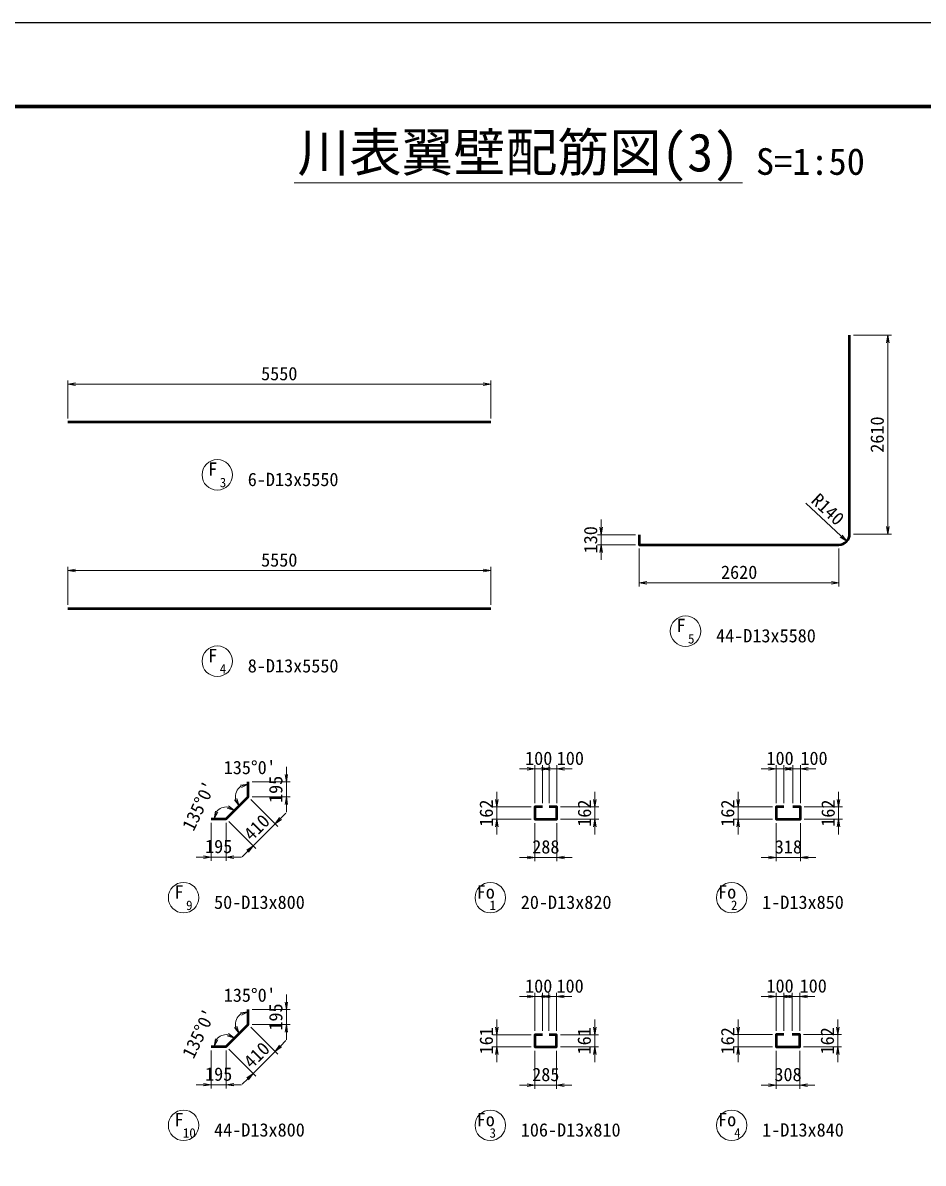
# Model space of a CAD drawing. Header units: millimetres. Extents: x 222124 to 348274, y -62968 to -33268.
# Drawn here: x 320748 to 332562, y -48231 to -33268 of the extents above; entities that cross this region are included whole.
import ezdxf
from ezdxf.enums import TextEntityAlignment as Align

# ---------------------------------------------------------------- set-up
doc = ezdxf.new("R2010")
doc.units = ezdxf.units.MM
doc.header["$LTSCALE"] = 50
doc.header["$PDSIZE"] = 300
doc.layers.get('Defpoints').update_dxf_attribs({"color": 191})
for name, color, linetype, lineweight in [('D-STR', 1, 'Continuous', 50), ('D-STR-DIM', 7, 'Continuous', 13), ('D-STR-TXT', 7, 'Continuous', 13), ('D-TTL', 2, 'Continuous', 140), ('D-TTL-LINE', 7, 'Continuous', 13), ('D-TTL-TXT', 7, 'Continuous', 13)]:
    doc.layers.add(name, color=color, linetype=linetype, lineweight=lineweight)
doc.styles.add('MS ゴシック', font='MS Gothic.ttf')
doc.styles.add('YOKO_GOTHIC', font='MS Gothic.ttf')
doc.styles.add('ＭＳゴシック', font='MS Gothic.ttf')
doc.dimstyles.new('S50', dxfattribs={"dimscale": 50, "dimtxt": 3.5, "dimasz": 2, "dimexe": 1, "dimexo": 1, "dimgap": 1, "dimtad": 1, "dimdec": 0, "dimzin": 1, "dimdsep": 46, "dimtxsty": 'YOKO_GOTHIC', "dimblk": 'OPEN', "dimcen": 0, "dimclrd": 256, "dimclre": 256, "dimclrt": 256, "dimaunit": 1, "dimadec": 3, "dimazin": 0, "dimtfac": 1, "dimtdec": 0, "dimtix": 1, "dimtmove": 2, "dimatfit": 3, "dimldrblk": 'OPEN', "dimfxl": 1, "dimlwd": -1, "dimlwe": -1, "dimarcsym": 0})

# ---------------------------------------------------------------- blocks, each defined once
blk = doc.blocks.new('_Open')
at = {"color": 0, "linetype": 'ByBlock', "lineweight": -2}
for p, q in [((-1, 0.17), (0, 0)), ((-1, -0.17), (0, 0)), ((0, 0), (-1, 0))]:
    blk.add_line(p, q, dxfattribs=at)
blk = doc.blocks.new('*D1674')
at = {"layer": 'D-STR-DIM', "transparency": 16777216}
for p, q in [((321338, -38460), (321338, -37960)), ((326888, -38460), (326888, -37960)), ((321438, -38010), (326788, -38010))]:
    blk.add_line(p, q, dxfattribs=at)
at = {"layer": 'Defpoints', "color": 0, "transparency": 16777216}
for p in [(326888, -38010), (321338, -38510), (326888, -38510)]:
    blk.add_point(p, dxfattribs=at)
at = {"layer": 'D-STR-DIM', "transparency": 16777216, "xscale": 100, "yscale": 100, "zscale": 100, "rotation": 180}
blk.add_blockref('_Open', (321338, -38010), dxfattribs=at)
at = {"layer": 'D-STR-DIM', "transparency": 16777216, "xscale": 100, "yscale": 100, "zscale": 100}
blk.add_blockref('_Open', (326888, -38010), dxfattribs=at)
at = {"layer": 'D-STR-DIM', "transparency": 16777216, "insert": (324113, -37872), "char_height": 175, "attachment_point": 5, "style": 'YOKO_GOTHIC'}
blk.add_mtext('5550', dxfattribs=at)
blk = doc.blocks.new('*D1675')
at = {"layer": 'D-STR-DIM', "transparency": 16777216}
for p, q in [((321338, -40905), (321338, -40405)), ((321438, -40455), (326788, -40455)), ((326888, -40905), (326888, -40405))]:
    blk.add_line(p, q, dxfattribs=at)
at = {"layer": 'Defpoints', "color": 0, "transparency": 16777216}
for p in [(326888, -40455), (321338, -40955), (326888, -40955)]:
    blk.add_point(p, dxfattribs=at)
at = {"layer": 'D-STR-DIM', "transparency": 16777216, "xscale": 100, "yscale": 100, "zscale": 100, "rotation": 180}
blk.add_blockref('_Open', (321338, -40455), dxfattribs=at)
at = {"layer": 'D-STR-DIM', "transparency": 16777216, "xscale": 100, "yscale": 100, "zscale": 100}
blk.add_blockref('_Open', (326888, -40455), dxfattribs=at)
at = {"layer": 'D-STR-DIM', "transparency": 16777216, "insert": (324113, -40317), "char_height": 175, "attachment_point": 5, "style": 'YOKO_GOTHIC'}
blk.add_mtext('5550', dxfattribs=at)
blk = doc.blocks.new('*D1676')
at = {"layer": 'D-STR-DIM', "transparency": 16777216}
for p, q in [((331647, -37366), (332147, -37366)), ((332097, -37466), (332097, -39876)), ((331647, -39976), (332147, -39976))]:
    blk.add_line(p, q, dxfattribs=at)
at = {"layer": 'Defpoints', "color": 0, "transparency": 16777216}
for p in [(331597, -37366), (331597, -39976), (332097, -39976)]:
    blk.add_point(p, dxfattribs=at)
at = {"layer": 'D-STR-DIM', "transparency": 16777216, "xscale": 100, "yscale": 100, "zscale": 100}
for p, rotation in [((332097, -37366), 90), ((332097, -39976), 270)]:
    blk.add_blockref('_Open', p, dxfattribs=dict(at, rotation=rotation))
at = {"layer": 'D-STR-DIM', "transparency": 16777216, "insert": (331959, -38671), "char_height": 175, "attachment_point": 5, "rotation": 90, "style": 'YOKO_GOTHIC'}
blk.add_mtext('2610', dxfattribs=at)
blk = doc.blocks.new('*D1677')
at = {"layer": 'D-STR-DIM', "transparency": 16777216}
for p, q in [((328837, -40166), (328837, -40666)), ((331457, -40166), (331457, -40666)), ((328937, -40616), (331357, -40616))]:
    blk.add_line(p, q, dxfattribs=at)
at = {"layer": 'Defpoints', "color": 0, "transparency": 16777216}
for p in [(328837, -40116), (331457, -40116), (331457, -40616)]:
    blk.add_point(p, dxfattribs=at)
at = {"layer": 'D-STR-DIM', "transparency": 16777216, "xscale": 100, "yscale": 100, "zscale": 100, "rotation": 180}
blk.add_blockref('_Open', (328837, -40616), dxfattribs=at)
at = {"layer": 'D-STR-DIM', "transparency": 16777216, "xscale": 100, "yscale": 100, "zscale": 100}
blk.add_blockref('_Open', (331457, -40616), dxfattribs=at)
at = {"layer": 'D-STR-DIM', "transparency": 16777216, "insert": (330147, -40478), "char_height": 175, "attachment_point": 5, "style": 'YOKO_GOTHIC'}
blk.add_mtext('2620', dxfattribs=at)
blk = doc.blocks.new('*D1654')
at = {"layer": 'D-STR-DIM', "transparency": 16777216}
for p, q in [((328337, -39886), (328337, -39786)), ((328787, -39986), (328287, -39986)), ((328337, -39986), (328337, -40116)), ((328787, -40116), (328287, -40116)), ((328337, -40216), (328337, -40316))]:
    blk.add_line(p, q, dxfattribs=at)
at = {"layer": 'Defpoints', "color": 0, "transparency": 16777216}
for p in [(328837, -39986), (328337, -40116), (328837, -40116)]:
    blk.add_point(p, dxfattribs=at)
at = {"layer": 'D-STR-DIM', "transparency": 16777216, "xscale": 100, "yscale": 100, "zscale": 100}
for p, rotation in [((328337, -39986), 270), ((328337, -40116), 90)]:
    blk.add_blockref('_Open', p, dxfattribs=dict(at, rotation=rotation))
at = {"layer": 'D-STR-DIM', "transparency": 16777216, "insert": (328199, -40051), "char_height": 175, "attachment_point": 5, "rotation": 90, "style": 'YOKO_GOTHIC'}
blk.add_mtext('130', dxfattribs=at)
blk = doc.blocks.new('*D1655')
at = {"layer": 'D-STR-DIM', "transparency": 16777216}
blk.add_line((331021, -39570), (331486, -40003), dxfattribs=at)
at = {"layer": 'Defpoints', "color": 0, "transparency": 16777216}
for p in [(331457, -39976), (331559, -40071)]:
    blk.add_point(p, dxfattribs=at)
at = {"layer": 'D-STR-DIM', "transparency": 16777216, "xscale": 100, "yscale": 100, "zscale": 100, "rotation": 317.0231751872062}
blk.add_blockref('_Open', (331559, -40071), dxfattribs=at)
at = {"layer": 'D-STR-DIM', "transparency": 16777216, "insert": (331311, -39652), "char_height": 175, "attachment_point": 5, "rotation": 317.0232, "style": 'YOKO_GOTHIC'}
blk.add_mtext('R140', dxfattribs=at)
blk = doc.blocks.new('*D1662')
at = {"layer": 'D-STR-DIM', "transparency": 16777216}
for p, q in [((323221, -43764), (323221, -44264)), ((323416, -43764), (323416, -44264)), ((323121, -44214), (323021, -44214)), ((323221, -44214), (323416, -44214)), ((323516, -44214), (323616, -44214))]:
    blk.add_line(p, q, dxfattribs=at)
at = {"layer": 'Defpoints', "color": 0, "transparency": 16777216}
for p in [(323221, -43714), (323416, -43714), (323416, -44214)]:
    blk.add_point(p, dxfattribs=at)
at = {"layer": 'D-STR-DIM', "transparency": 16777216, "xscale": 100, "yscale": 100, "zscale": 100}
blk.add_blockref('_Open', (323221, -44214), dxfattribs=at)
at = {"layer": 'D-STR-DIM', "transparency": 16777216, "xscale": 100, "yscale": 100, "zscale": 100, "rotation": 180}
blk.add_blockref('_Open', (323416, -44214), dxfattribs=at)
at = {"layer": 'D-STR-DIM', "transparency": 16777216, "insert": (323318, -44076), "char_height": 175, "attachment_point": 5, "style": 'YOKO_GOTHIC'}
blk.add_mtext('195', dxfattribs=at)
blk = doc.blocks.new('*D1663')
at = {"layer": 'D-STR-DIM', "transparency": 16777216}
for p, q in [((323741, -43459), (324095, -43813)), ((324130, -43707), (324201, -43636)), ((323451, -43749), (323805, -44103)), ((323769, -44067), (324059, -43778)), ((323699, -44138), (323628, -44209))]:
    blk.add_line(p, q, dxfattribs=at)
at = {"layer": 'Defpoints', "color": 0, "transparency": 16777216}
for p in [(323706, -43424), (323416, -43714), (324059, -43778)]:
    blk.add_point(p, dxfattribs=at)
at = {"layer": 'D-STR-DIM', "transparency": 16777216, "xscale": 100, "yscale": 100, "zscale": 100}
for p, rotation in [((324059, -43778), 224.9999992323774), ((323769, -44067), 44.99999923237748)]:
    blk.add_blockref('_Open', p, dxfattribs=dict(at, rotation=rotation))
at = {"layer": 'D-STR-DIM', "transparency": 16777216, "insert": (323817, -43825), "char_height": 175, "attachment_point": 5, "rotation": 45, "style": 'YOKO_GOTHIC'}
blk.add_mtext('410', dxfattribs=at)
blk = doc.blocks.new('*D1664')
at = {"layer": 'D-STR-DIM', "transparency": 16777216}
for p, q in [((324206, -43129), (324206, -43029)), ((323756, -43229), (324256, -43229)), ((324206, -43424), (324206, -43229)), ((323756, -43424), (324256, -43424)), ((324206, -43524), (324206, -43624))]:
    blk.add_line(p, q, dxfattribs=at)
at = {"layer": 'Defpoints', "color": 0, "transparency": 16777216}
for p in [(323706, -43229), (324206, -43229), (323706, -43424)]:
    blk.add_point(p, dxfattribs=at)
at = {"layer": 'D-STR-DIM', "transparency": 16777216, "xscale": 100, "yscale": 100, "zscale": 100}
for p, rotation in [((324206, -43229), 270), ((324206, -43424), 90)]:
    blk.add_blockref('_Open', p, dxfattribs=dict(at, rotation=rotation))
at = {"layer": 'D-STR-DIM', "transparency": 16777216, "insert": (324068, -43326), "char_height": 175, "attachment_point": 5, "rotation": 90, "style": 'YOKO_GOTHIC'}
blk.add_mtext('195', dxfattribs=at)
blk = doc.blocks.new('*D1633')
at = {"layer": 'D-STR-DIM', "transparency": 16777216}
for p, q in [((327467, -43769), (327467, -44269)), ((327755, -43769), (327755, -44269)), ((327367, -44219), (327267, -44219)), ((327467, -44219), (327755, -44219)), ((327855, -44219), (327955, -44219))]:
    blk.add_line(p, q, dxfattribs=at)
at = {"layer": 'Defpoints', "color": 0, "transparency": 16777216}
for p in [(327467, -43719), (327755, -43719), (327755, -44219)]:
    blk.add_point(p, dxfattribs=at)
at = {"layer": 'D-STR-DIM', "transparency": 16777216, "xscale": 100, "yscale": 100, "zscale": 100}
blk.add_blockref('_Open', (327467, -44219), dxfattribs=at)
at = {"layer": 'D-STR-DIM', "transparency": 16777216, "xscale": 100, "yscale": 100, "zscale": 100, "rotation": 180}
blk.add_blockref('_Open', (327755, -44219), dxfattribs=at)
at = {"layer": 'D-STR-DIM', "transparency": 16777216, "insert": (327611, -44081), "char_height": 175, "attachment_point": 5, "style": 'YOKO_GOTHIC'}
blk.add_mtext('288', dxfattribs=at)
blk = doc.blocks.new('*D1634')
at = {"layer": 'D-STR-DIM', "transparency": 16777216}
for p, q in [((326967, -43457), (326967, -43357)), ((327417, -43557), (326917, -43557)), ((326967, -43719), (326967, -43557)), ((327417, -43719), (326917, -43719)), ((326967, -43819), (326967, -43919))]:
    blk.add_line(p, q, dxfattribs=at)
at = {"layer": 'Defpoints', "color": 0, "transparency": 16777216}
for p in [(326967, -43557), (327467, -43557), (327467, -43719)]:
    blk.add_point(p, dxfattribs=at)
at = {"layer": 'D-STR-DIM', "transparency": 16777216, "xscale": 100, "yscale": 100, "zscale": 100}
for p, rotation in [((326967, -43557), 270), ((326967, -43719), 90)]:
    blk.add_blockref('_Open', p, dxfattribs=dict(at, rotation=rotation))
at = {"layer": 'D-STR-DIM', "transparency": 16777216, "insert": (326830, -43638), "char_height": 175, "attachment_point": 5, "rotation": 90, "style": 'YOKO_GOTHIC'}
blk.add_mtext('162', dxfattribs=at)
blk = doc.blocks.new('*D1635')
at = {"layer": 'D-STR-DIM', "transparency": 16777216}
for p, q in [((328255, -43457), (328255, -43357)), ((327805, -43557), (328305, -43557)), ((328255, -43719), (328255, -43557)), ((327805, -43719), (328305, -43719)), ((328255, -43819), (328255, -43919))]:
    blk.add_line(p, q, dxfattribs=at)
at = {"layer": 'Defpoints', "color": 0, "transparency": 16777216}
for p in [(327755, -43557), (328255, -43557), (327755, -43719)]:
    blk.add_point(p, dxfattribs=at)
at = {"layer": 'D-STR-DIM', "transparency": 16777216, "xscale": 100, "yscale": 100, "zscale": 100}
for p, rotation in [((328255, -43557), 270), ((328255, -43719), 90)]:
    blk.add_blockref('_Open', p, dxfattribs=dict(at, rotation=rotation))
at = {"layer": 'D-STR-DIM', "transparency": 16777216, "insert": (328118, -43638), "char_height": 175, "attachment_point": 5, "rotation": 90, "style": 'YOKO_GOTHIC'}
blk.add_mtext('162', dxfattribs=at)
blk = doc.blocks.new('*D1636')
at = {"layer": 'D-STR-DIM', "transparency": 16777216}
for p, q in [((327367, -43057), (327267, -43057)), ((327467, -43507), (327467, -43007)), ((327567, -43057), (327467, -43057)), ((327567, -43507), (327567, -43007)), ((327667, -43057), (327767, -43057))]:
    blk.add_line(p, q, dxfattribs=at)
at = {"layer": 'Defpoints', "color": 0, "transparency": 16777216}
for p in [(327467, -43057), (327467, -43557), (327567, -43557)]:
    blk.add_point(p, dxfattribs=at)
at = {"layer": 'D-STR-DIM', "transparency": 16777216, "xscale": 100, "yscale": 100, "zscale": 100}
blk.add_blockref('_Open', (327467, -43057), dxfattribs=at)
at = {"layer": 'D-STR-DIM', "transparency": 16777216, "xscale": 100, "yscale": 100, "zscale": 100, "rotation": 180}
blk.add_blockref('_Open', (327567, -43057), dxfattribs=at)
at = {"layer": 'D-STR-DIM', "transparency": 16777216, "insert": (327517, -42919), "char_height": 175, "attachment_point": 5, "style": 'YOKO_GOTHIC'}
blk.add_mtext('100', dxfattribs=at)
blk = doc.blocks.new('*D1637')
at = {"layer": 'D-STR-DIM', "transparency": 16777216}
for p, q in [((327555, -43057), (327455, -43057)), ((327655, -43507), (327655, -43007)), ((327755, -43057), (327655, -43057)), ((327755, -43507), (327755, -43007)), ((327855, -43057), (327955, -43057))]:
    blk.add_line(p, q, dxfattribs=at)
at = {"layer": 'Defpoints', "color": 0, "transparency": 16777216}
for p in [(327655, -43057), (327655, -43557), (327755, -43557)]:
    blk.add_point(p, dxfattribs=at)
at = {"layer": 'D-STR-DIM', "transparency": 16777216, "xscale": 100, "yscale": 100, "zscale": 100}
blk.add_blockref('_Open', (327655, -43057), dxfattribs=at)
at = {"layer": 'D-STR-DIM', "transparency": 16777216, "xscale": 100, "yscale": 100, "zscale": 100, "rotation": 180}
blk.add_blockref('_Open', (327755, -43057), dxfattribs=at)
at = {"layer": 'D-STR-DIM', "transparency": 16777216, "insert": (327932, -42919), "char_height": 175, "attachment_point": 5, "style": 'YOKO_GOTHIC'}
blk.add_mtext('100', dxfattribs=at)
blk = doc.blocks.new('*D1638')
at = {"layer": 'D-STR-DIM', "transparency": 16777216}
for p, q in [((330634, -43769), (330634, -44269)), ((330952, -43769), (330952, -44269)), ((330534, -44219), (330434, -44219)), ((330634, -44219), (330952, -44219)), ((331052, -44219), (331152, -44219))]:
    blk.add_line(p, q, dxfattribs=at)
at = {"layer": 'Defpoints', "color": 0, "transparency": 16777216}
for p in [(330634, -43719), (330952, -43719), (330952, -44219)]:
    blk.add_point(p, dxfattribs=at)
at = {"layer": 'D-STR-DIM', "transparency": 16777216, "xscale": 100, "yscale": 100, "zscale": 100}
blk.add_blockref('_Open', (330634, -44219), dxfattribs=at)
at = {"layer": 'D-STR-DIM', "transparency": 16777216, "xscale": 100, "yscale": 100, "zscale": 100, "rotation": 180}
blk.add_blockref('_Open', (330952, -44219), dxfattribs=at)
at = {"layer": 'D-STR-DIM', "transparency": 16777216, "insert": (330793, -44081), "char_height": 175, "attachment_point": 5, "style": 'YOKO_GOTHIC'}
blk.add_mtext('318', dxfattribs=at)
blk = doc.blocks.new('*D1639')
at = {"layer": 'D-STR-DIM', "transparency": 16777216}
for p, q in [((330134, -43457), (330134, -43357)), ((330584, -43557), (330084, -43557)), ((330134, -43719), (330134, -43557)), ((330584, -43719), (330084, -43719)), ((330134, -43819), (330134, -43919))]:
    blk.add_line(p, q, dxfattribs=at)
at = {"layer": 'Defpoints', "color": 0, "transparency": 16777216}
for p in [(330134, -43557), (330634, -43557), (330634, -43719)]:
    blk.add_point(p, dxfattribs=at)
at = {"layer": 'D-STR-DIM', "transparency": 16777216, "xscale": 100, "yscale": 100, "zscale": 100}
for p, rotation in [((330134, -43557), 270), ((330134, -43719), 90)]:
    blk.add_blockref('_Open', p, dxfattribs=dict(at, rotation=rotation))
at = {"layer": 'D-STR-DIM', "transparency": 16777216, "insert": (329997, -43638), "char_height": 175, "attachment_point": 5, "rotation": 90, "style": 'YOKO_GOTHIC'}
blk.add_mtext('162', dxfattribs=at)
blk = doc.blocks.new('*D1640')
at = {"layer": 'D-STR-DIM', "transparency": 16777216}
for p, q in [((331452, -43457), (331452, -43357)), ((331002, -43557), (331502, -43557)), ((331452, -43719), (331452, -43557)), ((331002, -43719), (331502, -43719)), ((331452, -43819), (331452, -43919))]:
    blk.add_line(p, q, dxfattribs=at)
at = {"layer": 'Defpoints', "color": 0, "transparency": 16777216}
for p in [(330952, -43557), (331452, -43557), (330952, -43719)]:
    blk.add_point(p, dxfattribs=at)
at = {"layer": 'D-STR-DIM', "transparency": 16777216, "xscale": 100, "yscale": 100, "zscale": 100}
for p, rotation in [((331452, -43557), 270), ((331452, -43719), 90)]:
    blk.add_blockref('_Open', p, dxfattribs=dict(at, rotation=rotation))
at = {"layer": 'D-STR-DIM', "transparency": 16777216, "insert": (331315, -43638), "char_height": 175, "attachment_point": 5, "rotation": 90, "style": 'YOKO_GOTHIC'}
blk.add_mtext('162', dxfattribs=at)
blk = doc.blocks.new('*D1641')
at = {"layer": 'D-STR-DIM', "transparency": 16777216}
for p, q in [((330534, -43057), (330434, -43057)), ((330634, -43507), (330634, -43007)), ((330734, -43057), (330634, -43057)), ((330734, -43507), (330734, -43007)), ((330834, -43057), (330934, -43057))]:
    blk.add_line(p, q, dxfattribs=at)
at = {"layer": 'Defpoints', "color": 0, "transparency": 16777216}
for p in [(330634, -43057), (330634, -43557), (330734, -43557)]:
    blk.add_point(p, dxfattribs=at)
at = {"layer": 'D-STR-DIM', "transparency": 16777216, "xscale": 100, "yscale": 100, "zscale": 100}
blk.add_blockref('_Open', (330634, -43057), dxfattribs=at)
at = {"layer": 'D-STR-DIM', "transparency": 16777216, "xscale": 100, "yscale": 100, "zscale": 100, "rotation": 180}
blk.add_blockref('_Open', (330734, -43057), dxfattribs=at)
at = {"layer": 'D-STR-DIM', "transparency": 16777216, "insert": (330684, -42919), "char_height": 175, "attachment_point": 5, "style": 'YOKO_GOTHIC'}
blk.add_mtext('100', dxfattribs=at)
blk = doc.blocks.new('*D1642')
at = {"layer": 'D-STR-DIM', "transparency": 16777216}
for p, q in [((330752, -43057), (330652, -43057)), ((330852, -43507), (330852, -43007)), ((330952, -43057), (330852, -43057)), ((330952, -43507), (330952, -43007)), ((331052, -43057), (331152, -43057))]:
    blk.add_line(p, q, dxfattribs=at)
at = {"layer": 'Defpoints', "color": 0, "transparency": 16777216}
for p in [(330852, -43057), (330852, -43557), (330952, -43557)]:
    blk.add_point(p, dxfattribs=at)
at = {"layer": 'D-STR-DIM', "transparency": 16777216, "xscale": 100, "yscale": 100, "zscale": 100}
blk.add_blockref('_Open', (330852, -43057), dxfattribs=at)
at = {"layer": 'D-STR-DIM', "transparency": 16777216, "xscale": 100, "yscale": 100, "zscale": 100, "rotation": 180}
blk.add_blockref('_Open', (330952, -43057), dxfattribs=at)
at = {"layer": 'D-STR-DIM', "transparency": 16777216, "insert": (331129, -42919), "char_height": 175, "attachment_point": 5, "style": 'YOKO_GOTHIC'}
blk.add_mtext('100', dxfattribs=at)
blk = doc.blocks.new('*D1643')
at = {"layer": 'D-STR-DIM', "transparency": 16777216}
for p, q in [((327467, -46756), (327467, -47256)), ((327752, -46756), (327752, -47256)), ((327367, -47206), (327267, -47206)), ((327467, -47206), (327752, -47206)), ((327852, -47206), (327952, -47206))]:
    blk.add_line(p, q, dxfattribs=at)
at = {"layer": 'Defpoints', "color": 0, "transparency": 16777216}
for p in [(327467, -46706), (327752, -46706), (327752, -47206)]:
    blk.add_point(p, dxfattribs=at)
at = {"layer": 'D-STR-DIM', "transparency": 16777216, "xscale": 100, "yscale": 100, "zscale": 100}
blk.add_blockref('_Open', (327467, -47206), dxfattribs=at)
at = {"layer": 'D-STR-DIM', "transparency": 16777216, "xscale": 100, "yscale": 100, "zscale": 100, "rotation": 180}
blk.add_blockref('_Open', (327752, -47206), dxfattribs=at)
at = {"layer": 'D-STR-DIM', "transparency": 16777216, "insert": (327610, -47068), "char_height": 175, "attachment_point": 5, "style": 'YOKO_GOTHIC'}
blk.add_mtext('285', dxfattribs=at)
blk = doc.blocks.new('*D1644')
at = {"layer": 'D-STR-DIM', "transparency": 16777216}
for p, q in [((326967, -46445), (326967, -46345)), ((327417, -46545), (326917, -46545)), ((326967, -46706), (326967, -46545)), ((327417, -46706), (326917, -46706)), ((326967, -46806), (326967, -46906))]:
    blk.add_line(p, q, dxfattribs=at)
at = {"layer": 'Defpoints', "color": 0, "transparency": 16777216}
for p in [(326967, -46545), (327467, -46545), (327467, -46706)]:
    blk.add_point(p, dxfattribs=at)
at = {"layer": 'D-STR-DIM', "transparency": 16777216, "xscale": 100, "yscale": 100, "zscale": 100}
for p, rotation in [((326967, -46545), 270), ((326967, -46706), 90)]:
    blk.add_blockref('_Open', p, dxfattribs=dict(at, rotation=rotation))
at = {"layer": 'D-STR-DIM', "transparency": 16777216, "insert": (326830, -46625), "char_height": 175, "attachment_point": 5, "rotation": 90, "style": 'YOKO_GOTHIC'}
blk.add_mtext('161', dxfattribs=at)
blk = doc.blocks.new('*D1645')
at = {"layer": 'D-STR-DIM', "transparency": 16777216}
for p, q in [((328252, -46445), (328252, -46345)), ((327802, -46545), (328302, -46545)), ((328252, -46706), (328252, -46545)), ((327802, -46706), (328302, -46706)), ((328252, -46806), (328252, -46906))]:
    blk.add_line(p, q, dxfattribs=at)
at = {"layer": 'Defpoints', "color": 0, "transparency": 16777216}
for p in [(327752, -46545), (328252, -46545), (327752, -46706)]:
    blk.add_point(p, dxfattribs=at)
at = {"layer": 'D-STR-DIM', "transparency": 16777216, "xscale": 100, "yscale": 100, "zscale": 100}
for p, rotation in [((328252, -46545), 270), ((328252, -46706), 90)]:
    blk.add_blockref('_Open', p, dxfattribs=dict(at, rotation=rotation))
at = {"layer": 'D-STR-DIM', "transparency": 16777216, "insert": (328115, -46625), "char_height": 175, "attachment_point": 5, "rotation": 90, "style": 'YOKO_GOTHIC'}
blk.add_mtext('161', dxfattribs=at)
blk = doc.blocks.new('*D1646')
at = {"layer": 'D-STR-DIM', "transparency": 16777216}
for p, q in [((327367, -46045), (327267, -46045)), ((327467, -46495), (327467, -45995)), ((327567, -46045), (327467, -46045)), ((327567, -46495), (327567, -45995)), ((327667, -46045), (327767, -46045))]:
    blk.add_line(p, q, dxfattribs=at)
at = {"layer": 'Defpoints', "color": 0, "transparency": 16777216}
for p in [(327467, -46045), (327467, -46545), (327567, -46545)]:
    blk.add_point(p, dxfattribs=at)
at = {"layer": 'D-STR-DIM', "transparency": 16777216, "xscale": 100, "yscale": 100, "zscale": 100}
blk.add_blockref('_Open', (327467, -46045), dxfattribs=at)
at = {"layer": 'D-STR-DIM', "transparency": 16777216, "xscale": 100, "yscale": 100, "zscale": 100, "rotation": 180}
blk.add_blockref('_Open', (327567, -46045), dxfattribs=at)
at = {"layer": 'D-STR-DIM', "transparency": 16777216, "insert": (327517, -45907), "char_height": 175, "attachment_point": 5, "style": 'YOKO_GOTHIC'}
blk.add_mtext('100', dxfattribs=at)
blk = doc.blocks.new('*D1647')
at = {"layer": 'D-STR-DIM', "transparency": 16777216}
for p, q in [((327552, -46045), (327452, -46045)), ((327652, -46495), (327652, -45995)), ((327752, -46045), (327652, -46045)), ((327752, -46495), (327752, -45995)), ((327852, -46045), (327952, -46045))]:
    blk.add_line(p, q, dxfattribs=at)
at = {"layer": 'Defpoints', "color": 0, "transparency": 16777216}
for p in [(327652, -46045), (327652, -46545), (327752, -46545)]:
    blk.add_point(p, dxfattribs=at)
at = {"layer": 'D-STR-DIM', "transparency": 16777216, "xscale": 100, "yscale": 100, "zscale": 100}
blk.add_blockref('_Open', (327652, -46045), dxfattribs=at)
at = {"layer": 'D-STR-DIM', "transparency": 16777216, "xscale": 100, "yscale": 100, "zscale": 100, "rotation": 180}
blk.add_blockref('_Open', (327752, -46045), dxfattribs=at)
at = {"layer": 'D-STR-DIM', "transparency": 16777216, "insert": (327929, -45907), "char_height": 175, "attachment_point": 5, "style": 'YOKO_GOTHIC'}
blk.add_mtext('100', dxfattribs=at)
blk = doc.blocks.new('*D1611')
at = {"layer": 'D-STR-DIM', "transparency": 16777216}
blk.add_arc((323416, -43714), 157, 82.0724, 142.9276, dxfattribs=at)
at = {"layer": 'Defpoints', "color": 0, "transparency": 16777216}
for p in [(323706, -43424), (323416, -43557), (323221, -43714), (323416, -43714), (323416, -43714)]:
    blk.add_point(p, dxfattribs=at)
at = {"layer": 'D-STR-DIM', "transparency": 16777216, "xscale": 100, "yscale": 100, "zscale": 100}
for p, rotation in [((323259, -43714), 251.4638082236926), ((323527, -43603), 333.5361910086782)]:
    blk.add_blockref('_Open', p, dxfattribs=dict(at, rotation=rotation))
at = {"layer": 'D-STR-DIM', "transparency": 16777216, "insert": (323059, -43542), "char_height": 175, "attachment_point": 5, "rotation": 64.2283, "style": 'YOKO_GOTHIC'}
blk.add_mtext("135°0'", dxfattribs=at)
blk = doc.blocks.new('*D1612')
at = {"layer": 'D-STR-DIM', "transparency": 16777216}
blk.add_arc((323706, -43424), 168, 124.713, 190.287, dxfattribs=at)
at = {"layer": 'Defpoints', "color": 0, "transparency": 16777216}
for p in [(323706, -43229), (323538, -43424), (323706, -43424), (323706, -43424), (323416, -43714)]:
    blk.add_point(p, dxfattribs=at)
at = {"layer": 'D-STR-DIM', "transparency": 16777216, "xscale": 100, "yscale": 100, "zscale": 100}
for p, rotation in [((323706, -43256), 17.35647906033914), ((323587, -43543), 297.6435201720284)]:
    blk.add_blockref('_Open', p, dxfattribs=dict(at, rotation=rotation))
at = {"layer": 'D-STR-DIM', "transparency": 16777216, "insert": (323726, -43040), "char_height": 175, "attachment_point": 5, "style": 'YOKO_GOTHIC'}
blk.add_mtext("135°0'", dxfattribs=at)
blk = doc.blocks.new('*D1530')
at = {"layer": 'D-STR-DIM', "transparency": 16777216}
for p, q in [((323221, -46751), (323221, -47251)), ((323416, -46751), (323416, -47251)), ((323121, -47201), (323021, -47201)), ((323221, -47201), (323416, -47201)), ((323516, -47201), (323616, -47201))]:
    blk.add_line(p, q, dxfattribs=at)
at = {"layer": 'Defpoints', "color": 0, "transparency": 16777216}
for p in [(323221, -46701), (323416, -46701), (323416, -47201)]:
    blk.add_point(p, dxfattribs=at)
at = {"layer": 'D-STR-DIM', "transparency": 16777216, "xscale": 100, "yscale": 100, "zscale": 100}
blk.add_blockref('_Open', (323221, -47201), dxfattribs=at)
at = {"layer": 'D-STR-DIM', "transparency": 16777216, "xscale": 100, "yscale": 100, "zscale": 100, "rotation": 180}
blk.add_blockref('_Open', (323416, -47201), dxfattribs=at)
at = {"layer": 'D-STR-DIM', "transparency": 16777216, "insert": (323318, -47063), "char_height": 175, "attachment_point": 5, "style": 'YOKO_GOTHIC'}
blk.add_mtext('195', dxfattribs=at)
blk = doc.blocks.new('*D1531')
at = {"layer": 'D-STR-DIM', "transparency": 16777216}
for p, q in [((323741, -46446), (324095, -46800)), ((324130, -46694), (324201, -46623)), ((323451, -46736), (323805, -47090)), ((323769, -47054), (324059, -46764)), ((323699, -47125), (323628, -47196))]:
    blk.add_line(p, q, dxfattribs=at)
at = {"layer": 'Defpoints', "color": 0, "transparency": 16777216}
for p in [(323706, -46411), (323416, -46701), (324059, -46764)]:
    blk.add_point(p, dxfattribs=at)
at = {"layer": 'D-STR-DIM', "transparency": 16777216, "xscale": 100, "yscale": 100, "zscale": 100}
for p, rotation in [((324059, -46764), 224.9999992323774), ((323769, -47054), 44.99999923237748)]:
    blk.add_blockref('_Open', p, dxfattribs=dict(at, rotation=rotation))
at = {"layer": 'D-STR-DIM', "transparency": 16777216, "insert": (323817, -46812), "char_height": 175, "attachment_point": 5, "rotation": 45, "style": 'YOKO_GOTHIC'}
blk.add_mtext('410', dxfattribs=at)
blk = doc.blocks.new('*D1532')
at = {"layer": 'D-STR-DIM', "transparency": 16777216}
for p, q in [((324206, -46116), (324206, -46016)), ((323756, -46216), (324256, -46216)), ((324206, -46411), (324206, -46216)), ((323756, -46411), (324256, -46411)), ((324206, -46511), (324206, -46611))]:
    blk.add_line(p, q, dxfattribs=at)
at = {"layer": 'Defpoints', "color": 0, "transparency": 16777216}
for p in [(323706, -46216), (324206, -46216), (323706, -46411)]:
    blk.add_point(p, dxfattribs=at)
at = {"layer": 'D-STR-DIM', "transparency": 16777216, "xscale": 100, "yscale": 100, "zscale": 100}
for p, rotation in [((324206, -46216), 270), ((324206, -46411), 90)]:
    blk.add_blockref('_Open', p, dxfattribs=dict(at, rotation=rotation))
at = {"layer": 'D-STR-DIM', "transparency": 16777216, "insert": (324068, -46313), "char_height": 175, "attachment_point": 5, "rotation": 90, "style": 'YOKO_GOTHIC'}
blk.add_mtext('195', dxfattribs=at)
blk = doc.blocks.new('*D1533')
at = {"layer": 'D-STR-DIM', "transparency": 16777216}
blk.add_arc((323416, -46701), 157, 82.0724, 142.9276, dxfattribs=at)
at = {"layer": 'Defpoints', "color": 0, "transparency": 16777216}
for p in [(323706, -46411), (323416, -46544), (323221, -46701), (323416, -46701), (323416, -46701)]:
    blk.add_point(p, dxfattribs=at)
at = {"layer": 'D-STR-DIM', "transparency": 16777216, "xscale": 100, "yscale": 100, "zscale": 100}
for p, rotation in [((323527, -46590), 333.5361910086772), ((323259, -46701), 251.4638082236975)]:
    blk.add_blockref('_Open', p, dxfattribs=dict(at, rotation=rotation))
at = {"layer": 'D-STR-DIM', "transparency": 16777216, "insert": (323059, -46529), "char_height": 175, "attachment_point": 5, "rotation": 64.2283, "style": 'YOKO_GOTHIC'}
blk.add_mtext("135°0'", dxfattribs=at)
blk = doc.blocks.new('*D1534')
at = {"layer": 'D-STR-DIM', "transparency": 16777216}
blk.add_arc((323706, -46411), 168, 124.713, 190.287, dxfattribs=at)
at = {"layer": 'Defpoints', "color": 0, "transparency": 16777216}
for p in [(323706, -46216), (323538, -46411), (323706, -46411), (323706, -46411), (323416, -46701)]:
    blk.add_point(p, dxfattribs=at)
at = {"layer": 'D-STR-DIM', "transparency": 16777216, "xscale": 100, "yscale": 100, "zscale": 100}
for p, rotation in [((323706, -46243), 17.35647906033923), ((323587, -46529), 297.6435201720291)]:
    blk.add_blockref('_Open', p, dxfattribs=dict(at, rotation=rotation))
at = {"layer": 'D-STR-DIM', "transparency": 16777216, "insert": (323726, -46027), "char_height": 175, "attachment_point": 5, "style": 'YOKO_GOTHIC'}
blk.add_mtext("135°0'", dxfattribs=at)
blk = doc.blocks.new('*D1555')
at = {"layer": 'D-STR-DIM', "transparency": 16777216}
for p, q in [((330634, -46756), (330634, -47256)), ((330942, -46756), (330942, -47256)), ((330534, -47206), (330434, -47206)), ((330634, -47206), (330942, -47206)), ((331042, -47206), (331142, -47206))]:
    blk.add_line(p, q, dxfattribs=at)
at = {"layer": 'Defpoints', "color": 0, "transparency": 16777216}
for p in [(330634, -46706), (330942, -46706), (330942, -47206)]:
    blk.add_point(p, dxfattribs=at)
at = {"layer": 'D-STR-DIM', "transparency": 16777216, "xscale": 100, "yscale": 100, "zscale": 100}
blk.add_blockref('_Open', (330634, -47206), dxfattribs=at)
at = {"layer": 'D-STR-DIM', "transparency": 16777216, "xscale": 100, "yscale": 100, "zscale": 100, "rotation": 180}
blk.add_blockref('_Open', (330942, -47206), dxfattribs=at)
at = {"layer": 'D-STR-DIM', "transparency": 16777216, "insert": (330788, -47068), "char_height": 175, "attachment_point": 5, "style": 'YOKO_GOTHIC'}
blk.add_mtext('308', dxfattribs=at)
blk = doc.blocks.new('*D1556')
at = {"layer": 'D-STR-DIM', "transparency": 16777216}
for p, q in [((330134, -46444), (330134, -46344)), ((330584, -46544), (330084, -46544)), ((330134, -46706), (330134, -46544)), ((330584, -46706), (330084, -46706)), ((330134, -46806), (330134, -46906))]:
    blk.add_line(p, q, dxfattribs=at)
at = {"layer": 'Defpoints', "color": 0, "transparency": 16777216}
for p in [(330134, -46544), (330634, -46544), (330634, -46706)]:
    blk.add_point(p, dxfattribs=at)
at = {"layer": 'D-STR-DIM', "transparency": 16777216, "xscale": 100, "yscale": 100, "zscale": 100}
for p, rotation in [((330134, -46544), 270), ((330134, -46706), 90)]:
    blk.add_blockref('_Open', p, dxfattribs=dict(at, rotation=rotation))
at = {"layer": 'D-STR-DIM', "transparency": 16777216, "insert": (329997, -46625), "char_height": 175, "attachment_point": 5, "rotation": 90, "style": 'YOKO_GOTHIC'}
blk.add_mtext('162', dxfattribs=at)
blk = doc.blocks.new('*D1557')
at = {"layer": 'D-STR-DIM', "transparency": 16777216}
for p, q in [((331442, -46444), (331442, -46344)), ((330992, -46544), (331492, -46544)), ((331442, -46706), (331442, -46544)), ((330992, -46706), (331492, -46706)), ((331442, -46806), (331442, -46906))]:
    blk.add_line(p, q, dxfattribs=at)
at = {"layer": 'Defpoints', "color": 0, "transparency": 16777216}
for p in [(330942, -46544), (331442, -46544), (330942, -46706)]:
    blk.add_point(p, dxfattribs=at)
at = {"layer": 'D-STR-DIM', "transparency": 16777216, "xscale": 100, "yscale": 100, "zscale": 100}
for p, rotation in [((331442, -46544), 270), ((331442, -46706), 90)]:
    blk.add_blockref('_Open', p, dxfattribs=dict(at, rotation=rotation))
at = {"layer": 'D-STR-DIM', "transparency": 16777216, "insert": (331305, -46625), "char_height": 175, "attachment_point": 5, "rotation": 90, "style": 'YOKO_GOTHIC'}
blk.add_mtext('162', dxfattribs=at)
blk = doc.blocks.new('*D1558')
at = {"layer": 'D-STR-DIM', "transparency": 16777216}
for p, q in [((330534, -46044), (330434, -46044)), ((330634, -46494), (330634, -45994)), ((330734, -46044), (330634, -46044)), ((330734, -46494), (330734, -45994)), ((330834, -46044), (330934, -46044))]:
    blk.add_line(p, q, dxfattribs=at)
at = {"layer": 'Defpoints', "color": 0, "transparency": 16777216}
for p in [(330634, -46044), (330634, -46544), (330734, -46544)]:
    blk.add_point(p, dxfattribs=at)
at = {"layer": 'D-STR-DIM', "transparency": 16777216, "xscale": 100, "yscale": 100, "zscale": 100}
blk.add_blockref('_Open', (330634, -46044), dxfattribs=at)
at = {"layer": 'D-STR-DIM', "transparency": 16777216, "xscale": 100, "yscale": 100, "zscale": 100, "rotation": 180}
blk.add_blockref('_Open', (330734, -46044), dxfattribs=at)
at = {"layer": 'D-STR-DIM', "transparency": 16777216, "insert": (330684, -45906), "char_height": 175, "attachment_point": 5, "style": 'YOKO_GOTHIC'}
blk.add_mtext('100', dxfattribs=at)
blk = doc.blocks.new('*D1559')
at = {"layer": 'D-STR-DIM', "transparency": 16777216}
for p, q in [((330742, -46044), (330642, -46044)), ((330842, -46494), (330842, -45994)), ((330942, -46044), (330842, -46044)), ((330942, -46494), (330942, -45994)), ((331042, -46044), (331142, -46044))]:
    blk.add_line(p, q, dxfattribs=at)
at = {"layer": 'Defpoints', "color": 0, "transparency": 16777216}
for p in [(330842, -46044), (330842, -46544), (330942, -46544)]:
    blk.add_point(p, dxfattribs=at)
at = {"layer": 'D-STR-DIM', "transparency": 16777216, "xscale": 100, "yscale": 100, "zscale": 100}
blk.add_blockref('_Open', (330842, -46044), dxfattribs=at)
at = {"layer": 'D-STR-DIM', "transparency": 16777216, "xscale": 100, "yscale": 100, "zscale": 100, "rotation": 180}
blk.add_blockref('_Open', (330942, -46044), dxfattribs=at)
at = {"layer": 'D-STR-DIM', "transparency": 16777216, "insert": (331119, -45906), "char_height": 175, "attachment_point": 5, "style": 'YOKO_GOTHIC'}
blk.add_mtext('100', dxfattribs=at)

msp = doc.modelspace()

# ---------------------------------------------------------------- linework, layer by layer
at = {"layer": 'D-STR', "ltscale": 0.01}
for p, q in [((326887.7, -38509.8), (321337.7, -38509.8)), ((326887.7, -40955), (321337.7, -40955))]:
    msp.add_line(p, q, dxfattribs=at)
at = {"layer": 'D-STR'}
msp.add_lwpolyline([(328836.5, -39985.8), (328836.5, -40115.8), (331456.5, -40115.8, 0.4142136), (331596.5, -39975.8), (331596.5, -37365.8)], format="xyb", dxfattribs=at)
for points in [[(323220.9, -43713.9), (323415.9, -43713.9), (323705.8, -43424), (323705.8, -43229)], [(327567.2, -43556.8), (327467.2, -43556.8), (327467.2, -43718.8), (327755.2, -43718.8), (327755.2, -43556.8), (327655.2, -43556.8)], [(330734.3, -43556.8), (330634.3, -43556.8), (330634.3, -43718.8), (330952.3, -43718.8), (330952.3, -43556.8), (330852.3, -43556.8)], [(323220.9, -46700.8), (323415.9, -46700.8), (323705.8, -46410.9), (323705.8, -46215.9)], [(327567.2, -46544.7), (327467.2, -46544.7), (327467.2, -46705.7), (327752.2, -46705.7), (327752.2, -46544.7), (327652.2, -46544.7)], [(330734.3, -46543.7), (330634.3, -46543.7), (330634.3, -46705.7), (330942.3, -46705.7), (330942.3, -46543.7), (330842.3, -46543.7)]]:
    msp.add_lwpolyline(points, dxfattribs=at)
at = {"layer": 'D-STR-TXT'}
for centre in [(323299.7, -39199.4), (329443.9, -41249.6), (323299.7, -41644.6), (326881.9, -44747), (330049.1, -44747), (322857.8, -47733.9), (326881.9, -47733.9), (330049.1, -47733.9)]:
    msp.add_circle(centre, 200, dxfattribs=at)
at = {"layer": 'D-STR-TXT', "color": 4}
msp.add_circle((322857.8, -44747), 200, dxfattribs=at)
at = {"layer": 'D-TTL'}
msp.add_lwpolyline([(307249.2, -34367.9), (307249.2, -61867.9), (347249.2, -61867.9), (347249.2, -34367.9)], close=True, dxfattribs=at)
at = {"layer": 'D-TTL-LINE'}
msp.add_line((324307.4, -35367.9), (330191.1, -35367.9), dxfattribs=at)
at = {"layer": 'Defpoints', "color": 1}
msp.add_lwpolyline([(306224.2, -33267.9), (306224.2, -62967.9), (348274.2, -62967.9), (348274.2, -33267.9)], close=True, dxfattribs=at)

# ---------------------------------------------------------------- texts
at = {"layer": 'D-STR-TXT', "style": 'ＭＳゴシック'}
for s, height, p in [('F ', 175, (323299.7, -39124.4)), ('3', 125, (323374.7, -39299.4)), ('F ', 175, (329443.9, -41174.6)), ('5', 125, (329518.9, -41349.6)), ('F ', 175, (323299.7, -41569.6)), ('4', 125, (323374.7, -41744.6)), ('Fo ', 175, (326881.9, -44672)), ('Fo ', 175, (330049.1, -44672)), ('1 ', 125, (326956.9, -44847)), ('2 ', 125, (330124.1, -44847)), ('F ', 175, (322857.8, -47658.9)), ('Fo ', 175, (326881.9, -47658.9)), ('Fo ', 175, (330049.1, -47658.9)), ('10', 125, (322932.8, -47833.9)), ('3 ', 125, (326956.9, -47833.9)), ('4', 125, (330124.1, -47833.9))]:
    msp.add_text(s, height=height, dxfattribs=at).set_placement(p, align=Align.MIDDLE_CENTER)
for s, p in [('6-D13x5550', (323699.7, -39399.4)), ('44-D13x5580', (329843.9, -41449.6)), ('8-D13x5550', (323699.7, -41844.6)), ('20-D13x820', (327281.9, -44947)), ('1-D13x850', (330449.1, -44947)), ('44-D13x800', (323257.8, -47933.9)), ('106-D13x810', (327281.9, -47933.9)), ('1-D13x840', (330449.1, -47933.9))]:
    msp.add_text(s, height=175, dxfattribs=at).set_placement(p, align=Align.BOTTOM_LEFT)
at = {"layer": 'D-STR-TXT', "color": 4, "style": 'ＭＳゴシック'}
for s, height, p in [('F ', 175, (322857.8, -44672)), ('9', 125, (322932.8, -44847))]:
    msp.add_text(s, height=height, dxfattribs=at).set_placement(p, align=Align.MIDDLE_CENTER)
msp.add_text('50-D13x800', height=175, dxfattribs=at).set_placement((323257.8, -44947), align=Align.BOTTOM_LEFT)
at = {"layer": 'D-TTL-TXT', "style": 'MS ゴシック'}
for s, height, p in [('川表翼壁配筋図(3)', 500, (327249.2, -35367.9)), ('S=1:50', 350, (331082.5, -35367.9))]:
    msp.add_text(s, height=height, dxfattribs=at).set_placement(p, align=Align.BOTTOM_CENTER)

# ---------------------------------------------------------------- dimensions: what is measured, and where the dimension line sits
at = {"layer": 'D-STR-DIM'}
for base, p1, p2, picture, middle in [((332096.5, -39975.8), (331596.5, -37365.8), (331596.5, -39975.8), '*D1676', (331959, -38670.8)), ((328336.5, -40115.8), (328836.5, -39985.8), (328836.5, -40115.8), '*D1654', (328199, -40050.8))]:
    dim = msp.add_linear_dim(base=base, p1=p1, p2=p2, angle=90, dimstyle='S50', dxfattribs=at)
    dim.commit()
    dim.dimension.update_dxf_attribs({"geometry": picture, "text_midpoint": middle})
for base, p1, p2, picture, middle in [((326887.7, -38009.8), (321337.7, -38509.8), (326887.7, -38509.8), '*D1674', (324112.7, -37872.3)), ((326887.7, -40455), (321337.7, -40955), (326887.7, -40955), '*D1675', (324112.7, -40317.5)), ((331456.5, -40615.8), (328836.5, -40115.8), (331456.5, -40115.8), '*D1677', (330146.5, -40478.3))]:
    dim = msp.add_linear_dim(base=base, p1=p1, p2=p2, dimstyle='S50', dxfattribs=at)
    dim.commit()
    dim.dimension.update_dxf_attribs({"geometry": picture, "text_midpoint": middle})
dim = msp.add_radius_dim(center=(331456.5, -39975.8), mpoint=(331558.9, -40071.2), dimstyle='S50', override={"dimtmove": 0}, dxfattribs=at)
dim.commit()
dim.dimension.update_dxf_attribs({"geometry": '*D1655', "text_midpoint": (331216.8, -39752.4), "dimtype": 164})
for base, line1, line2, override, picture, middle in [((323538.2, -43424), ((323705.8, -43424), (323705.8, -43229)), ((323415.9, -43713.9), (323705.8, -43424)), {"dimadec": 1, "dimtmove": 1}, '*D1612', (323725.9, -43039.8)), ((323415.9, -43556.6), ((323415.9, -43713.9), (323705.8, -43424)), ((323220.9, -43713.9), (323415.9, -43713.9)), {"dimadec": 1}, '*D1611', (323059.4, -43541.8)), ((323538.2, -46410.9), ((323705.8, -46410.9), (323705.8, -46215.9)), ((323415.9, -46700.8), (323705.8, -46410.9)), {"dimadec": 1, "dimtmove": 1}, '*D1534', (323725.9, -46026.6)), ((323415.9, -46543.5), ((323415.9, -46700.8), (323705.8, -46410.9)), ((323220.9, -46700.8), (323415.9, -46700.8)), {"dimadec": 1}, '*D1533', (323059.4, -46528.7))]:
    dim = msp.add_angular_dim_2l(base=base, line1=line1, line2=line2, dimstyle='S50', override=override, dxfattribs=at)
    dim.commit()
    dim.dimension.update_dxf_attribs({"geometry": picture, "text_midpoint": middle, "dimtype": 162})
for p1, p2, distance, picture, middle in [((327567.2, -43556.8), (327467.2, -43556.8), -500, '*D1636', (327517.2, -42919.3)), ((330734.3, -43556.8), (330634.3, -43556.8), -500, '*D1641', (330684.3, -42919.3)), ((323705.8, -43424), (323705.8, -43229), -500, '*D1664', (324068.3, -43326.5)), ((327467.2, -43718.8), (327467.2, -43556.8), 500, '*D1634', (326829.7, -43637.8)), ((327755.2, -43718.8), (327755.2, -43556.8), -500, '*D1635', (328117.7, -43637.8)), ((330634.3, -43718.8), (330634.3, -43556.8), 500, '*D1639', (329996.8, -43637.8)), ((330952.3, -43718.8), (330952.3, -43556.8), -500, '*D1640', (331314.8, -43637.8)), ((323415.9, -43713.9), (323705.8, -43424), -500, '*D1663', (323817.2, -43825.3)), ((323220.9, -43713.9), (323415.9, -43713.9), -500, '*D1662', (323318.4, -44076.4)), ((327467.2, -43718.8), (327755.2, -43718.8), -500, '*D1633', (327611.2, -44081.3)), ((330634.3, -43718.8), (330952.3, -43718.8), -500, '*D1638', (330793.3, -44081.3)), ((327567.2, -46544.7), (327467.2, -46544.7), -500, '*D1646', (327517.2, -45907.2)), ((330734.3, -46543.7), (330634.3, -46543.7), -500, '*D1558', (330684.3, -45906.2)), ((323705.8, -46410.9), (323705.8, -46215.9), -500, '*D1532', (324068.3, -46313.4)), ((327467.2, -46705.7), (327467.2, -46544.7), 500, '*D1644', (326829.7, -46625.2)), ((327752.2, -46705.7), (327752.2, -46544.7), -500, '*D1645', (328114.7, -46625.2)), ((330634.3, -46705.7), (330634.3, -46543.7), 500, '*D1556', (329996.8, -46624.7)), ((330942.3, -46705.7), (330942.3, -46543.7), -500, '*D1557', (331304.8, -46624.7)), ((323415.9, -46700.8), (323705.8, -46410.9), -500, '*D1531', (323817.2, -46812.2)), ((323220.9, -46700.8), (323415.9, -46700.8), -500, '*D1530', (323318.4, -47063.3)), ((327467.2, -46705.7), (327752.2, -46705.7), -500, '*D1643', (327609.7, -47068.2)), ((330634.3, -46705.7), (330942.3, -46705.7), -500, '*D1555', (330788.3, -47068.2))]:
    dim = msp.add_aligned_dim(p1=p1, p2=p2, distance=distance, dimstyle='S50', dxfattribs=at)
    dim.commit()
    dim.dimension.update_dxf_attribs({"geometry": picture, "text_midpoint": middle})
for base, p1, p2, picture, middle in [((327655.2, -43056.8), (327755.2, -43556.8), (327655.2, -43556.8), '*D1637', (327932.3, -42919.3)), ((330852.3, -43056.8), (330952.3, -43556.8), (330852.3, -43556.8), '*D1642', (331129.5, -42919.3)), ((327652.2, -46044.7), (327752.2, -46544.7), (327652.2, -46544.7), '*D1647', (327929.3, -45907.2)), ((330842.3, -46043.7), (330942.3, -46543.7), (330842.3, -46543.7), '*D1559', (331119.5, -45906.2))]:
    dim = msp.add_linear_dim(base=base, p1=p1, p2=p2, angle=180, dimstyle='S50', dxfattribs=at)
    dim.commit()
    dim.dimension.update_dxf_attribs({"geometry": picture, "text_midpoint": middle, "dimtype": 161})

doc.saveas('drawing.dxf')
